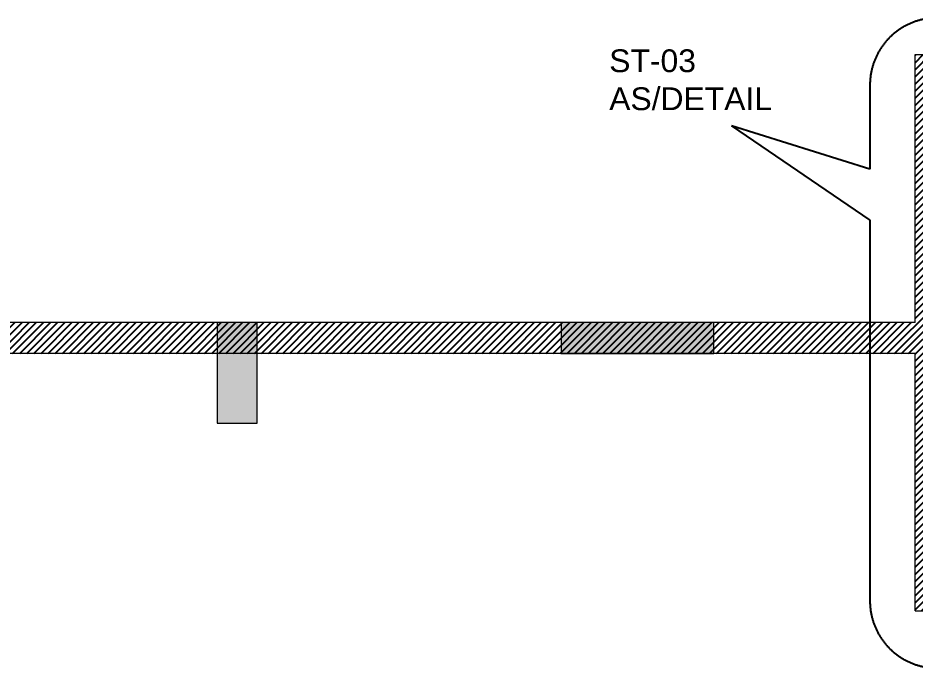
# Model space of a CAD drawing. Header units: millimetres. Extents: x 1123469 to 1752051, y -126924 to 196924.
# Drawn here: x 1302647 to 1309336, y 148060 to 152912 of the extents above; entities that cross this region are included whole.
import ezdxf

# ---------------------------------------------------------------- set-up
doc = ezdxf.new("R2010")
doc.units = ezdxf.units.MM
doc.header["$LTSCALE"] = 500
doc.header["$MEASUREMENT"] = 0
doc.linetypes.add('HIDDEN', pattern=[0.375, 0.25, -0.125])
doc.layers.add('A-TAG', color=7, linetype='Continuous', true_color=0xef00ef)
for name, color, linetype in [('AHC-A-FURNITURE', 2, 'Continuous'), ('COLUMN', 1, 'Continuous'), ('TEXT-RM NAME', 6, 'Continuous')]:
    doc.layers.add(name, color=color, linetype=linetype)
doc.layers.add('Wall', color=2, linetype='Continuous', lineweight=15)
doc.styles.get("Standard").update_dxf_attribs({"font": 'arial.ttf'})

msp = doc.modelspace()

# ---------------------------------------------------------------- hatches: boundary and pattern name
at = {"layer": 'AHC-A-FURNITURE', "ltscale": 50, "true_color": 0xff0000}
h = msp.add_hatch(dxfattribs=at)
h.set_pattern_fill('ANSI31', color=1, scale=300)
h.set_pattern_definition([(45, (1045444.4, 514263.1), (-26.5165043, 26.5165043), [])])
h.paths.add_polyline_path([(1309566.4, 152438.5), (1315266.4, 152438.5), (1315266.4, 151748.6), (1315496.4, 151748.6), (1315496.4, 152638.5), (1309336.4, 152638.5), (1309336.4, 150638.6), (1274246.4, 150638.6), (1274246.4, 152668.5), (1268086.4, 152668.5), (1268086.4, 151748.6), (1268316.4, 151748.6), (1268316.4, 152438.5), (1274015.9, 152438.5), (1274015.9, 148488.6), (1274246.4, 148488.6), (1274246.4, 150408.6), (1309336.4, 150408.6), (1309336.4, 148488.6), (1309566.4, 148488.6)])
at = {"layer": 'COLUMN', "lineweight": 20, "true_color": 0x969696}
for points in [[(1304431.4, 150638.6), (1304131.4, 150638.6), (1304131.4, 149888.6), (1304431.4, 149888.6)], [(1306696.4, 150638.6), (1306696.4, 150408.6), (1307836.4, 150408.6), (1307836.4, 150638.6)]]:
    msp.add_hatch(color=252, dxfattribs=at).paths.add_polyline_path(points)

# ---------------------------------------------------------------- linework, layer by layer
at = {"layer": 'A-TAG', "linetype": 'HIDDEN', "ltscale": 100}
msp.add_lwpolyline([(1308999.8, 151783.9), (1307967.7, 152105.7), (1308999.8, 151402.1), (1308999.8, 148560.4, 0.414214), (1309499.8, 148060.4), (1315398, 148060.4, 0.414214), (1315898, 148560.4), (1315898, 152411.8, 0.414214), (1315398, 152911.8), (1309499.8, 152911.8, 0.414214), (1308999.8, 152411.8), (1308999.8, 151783.9)], format="xyb", dxfattribs=at)
at = {"layer": 'COLUMN', "lineweight": 20}
for points in [[(1304431.4, 150638.6), (1304131.4, 150638.6), (1304131.4, 149888.6), (1304431.4, 149888.6)], [(1306696.4, 150638.6), (1306696.4, 150408.6), (1307836.4, 150408.6), (1307836.4, 150638.6)]]:
    msp.add_lwpolyline(points, close=True, dxfattribs=at)
at = {"layer": 'Wall'}
for p, q in [((1309336.4, 150638.6), (1309336.4, 152638.5)), ((1309336.4, 152638.5), (1315496.4, 152638.5)), ((1309336.4, 150638.6), (1274246.4, 150638.6)), ((1309336.4, 150408.6), (1274246.4, 150408.6)), ((1309336.4, 148488.6), (1309336.4, 150408.6))]:
    msp.add_line(p, q, dxfattribs=at)
at = {"layer": 'Wall', "linetype": 'Continuous'}
msp.add_line((1309336.4, 148488.6), (1309681.4, 148488.6), dxfattribs=at)

# ---------------------------------------------------------------- texts
at = {"layer": 'TEXT-RM NAME', "insert": (1307055.7, 152677.2), "char_height": 170, "width": 5857.821, "attachment_point": 1}
msp.add_mtext('ST-03 \\PAS/DETAIL', dxfattribs=at)

doc.saveas('drawing.dxf')
